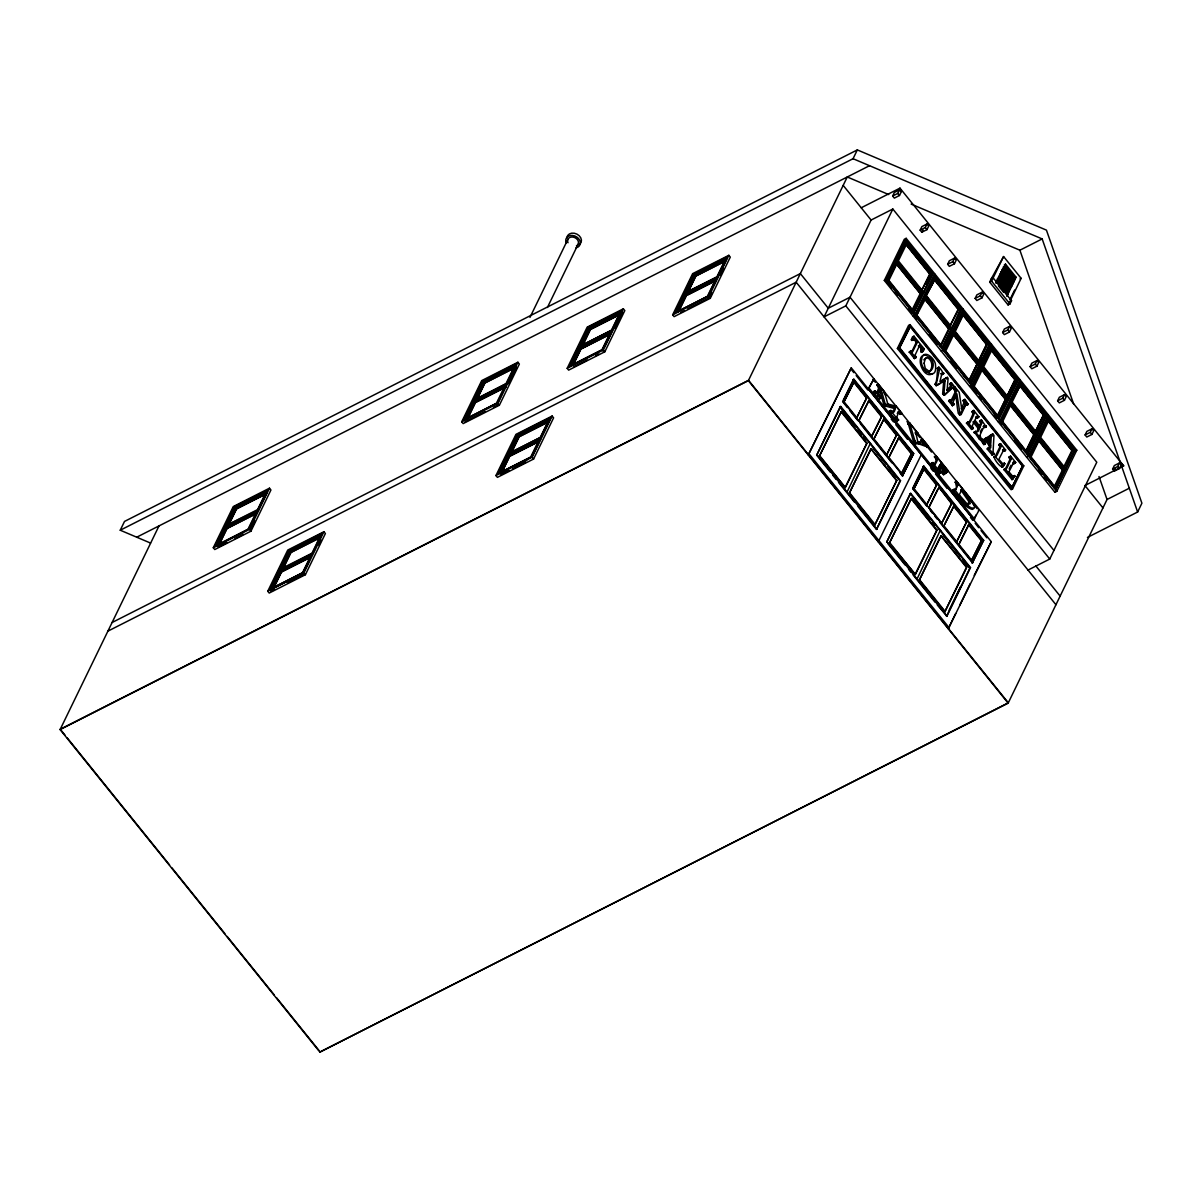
<?xml version="1.0" encoding="UTF-8"?>
<svg xmlns="http://www.w3.org/2000/svg" width="1202" height="1202" viewBox="0 0 1202 1202"><rect width="100%" height="100%" fill="white"/><g stroke="black" fill="none" stroke-linecap="round" stroke-linejoin="round"><path stroke-width="1.5" d="M940.64 373.612L941.992 374.528L943.51 373.852C934.525 356.769 939.303 378.66 934.991 384.234L936.178 385.707L940.385 383.318M938.852 367.211L939.408 369.961L936.388 383.543L934.991 384.234M911.326 339.926L914.271 338.633L917.411 342.179L912.528 351.976L911.101 350.864L909.313 352.126L914.346 358.512L916.134 357.249L915.068 355.131L919.785 345.124C923.767 346.176 921.348 355.552 924.278 348.896A216.27 114.25 63.1 0 1 914.001 336.154L912.679 339.024C909.223 341.488 915.744 337.882 916.014 342.886L912.528 350.158M965.627 404.067L966.618 405.164L968.151 404.488C961.209 392.348 968.451 405.765 961.825 409.702L959.241 392.363L955.951 388.276L954.148 389.538L955.229 391.657A175.357 92.629 63.1 0 1 950.451 401.498M955.951 388.276L956.612 390.95A175.357 92.629 63.1 0 1 951.834 400.792L950.421 399.665L948.618 400.942L952.39 405.63L954.072 404.338L953.006 402.219L956.897 393.835L959.767 412.466L961.194 414.48L966.588 403.331L968.151 404.488M964.77 399.229L962.982 400.506L964.049 402.61L961.239 408.74M975.573 416.929L977.121 418.071L978.804 416.778L973.755 410.393L971.967 411.655L973.034 413.773A175.357 92.629 63.1 0 1 968.256 423.6M973.755 410.393L974.431 413.067A175.357 92.629 63.1 0 1 969.653 422.894L968.076 423.705M977.316 430.586L978.308 428.528L972.989 421.917L974.386 421.211L979.705 427.822C978.458 432.435 977.301 432.074 974.371 431.969L979.134 438.94L980.922 437.678L979.855 435.56A175.357 92.629 63.1 0 1 984.633 425.718L986.166 426.875L981.403 419.889L979.615 421.151L980.697 423.269L978.819 427.476L980.216 426.77L982.094 422.563L981.403 419.889M1002.799 450.209L1003.79 451.306L1005.578 450.029L1000.545 443.643L999.042 444.334L999.824 447.024L994.94 457.06C991.951 456.294 1000.815 469.456 1003.385 466.466L1004.391 463.055L1001.582 464.828M1000.545 443.643L1001.221 446.318L996.969 455.333L994.94 457.06M1015.374 463.131C1014.743 460.937 1011.092 462.515 1013.857 463.807L1015.615 462.364L1010.627 456.159L1009.109 456.835L1009.905 459.54L1005.653 468.54L1003.91 469.561L1012.069 479.688M1010.627 456.159L1011.288 458.833L1007.051 467.833L1005.007 469.576M997.029 282.725L996.218 283.146L996.278 281.313L1005.488 264.064L1016.096 277.256L1006.84 296.323L1007.652 295.917M996.278 281.313L1006.9 294.49L1007.997 293.934L1008.057 292.116L997.435 278.924M1008.057 292.116L1009.214 289.727L998.607 276.535M1009.214 289.727L1013.857 280.186L1003.234 267.009M999.763 274.161L1010.371 287.338L1011.468 286.782L1011.528 284.964L1000.92 271.772M1011.528 284.964L1012.685 282.575L1002.077 269.383M1013.857 280.186L1015.014 277.812L1004.391 264.62M989.501 442.501L989.832 437.513L991.229 436.822L990.794 443.463L987.383 439.241L991.229 436.822M991.71 452.884L992.311 455.167L987.233 449.007C989.441 446.258 991.304 450.93 990.703 444.935L986.542 439.752L984.543 441.344L985.309 444.034L983.792 444.725L980.441 439.541C983.582 437.318 982.905 442.291 980.441 439.541M984.273 441.059L985.144 440.458L989.321 445.642L988.93 449.353M945.268 394.557L943.886 395.263L942.638 393.73L943.69 381.35L945.072 380.643L944.021 393.024L945.268 394.557L953.246 387.119L955.019 387.254L951.338 382.702L949.715 384.129L950.707 386.203L946.815 390.124M951.067 383.243L952.104 385.496L947.116 390.485L948.093 378.284L947.356 377.353L942.849 379.922M944.637 472.656L943.615 474.775L938.582 467.187L938.011 468.374M942.593 471.289C946.845 468.75 945.448 476.503 944.111 471.98L939.979 466.496L938.807 469.411L941.001 472.581L939.273 473.498L931.234 463.446L932.947 462.5L934.931 464.588A38.93 20.569 63.1 0 0 937.71 458.879L936.012 455.783L948.333 471.004L945.989 472.942L945.118 471.95L946.515 471.244L947.386 472.236L945.839 472.837M946.515 471.244L941.587 463.611L939.168 465.97M878.196 394.136L877.941 396.585M922.866 351.675C919.094 353.869 922.73 346.461 918.388 345.83L919.785 345.124M961.54 411.324C957.273 424.591 956.822 395.443 955.515 394.541L953.471 398.748M1007.546 472.551L1008.944 471.845L1014.022 461.884M911.281 339.73L912.498 336.845L914.001 336.154M150.535 543.064L120.245 530.217L124.512 521.428L857.327 149.904L1046.431 230.123L1141.9 503.202L1137.633 512.007L1087.434 537.444M1129.309 488.207L1107.042 499.491L1008.147 703.155L319.867 1052.096L60.1 729.584L158.995 525.92M213.295 547.721L233.278 506.553L269.473 488.192L270.931 490.01L250.933 531.194L214.752 549.539L213.295 547.721L249.475 529.376L269.473 488.192M215.173 546.008L234.18 506.853L267.595 489.92L248.589 529.06L215.534 546.459L234.555 507.304L267.956 490.371M225.946 527.197L217.427 544.731L248.048 529.211L256.567 511.676L225.946 527.197L227.043 528.549L219.29 544.491M226.938 525.154L235.442 507.62L266.063 492.099L257.559 509.633L226.938 525.154L227.839 526.296L236.358 508.762L266.979 493.226M218.343 545.858L226.847 528.324L255.861 513.615M228.019 526.521L236.539 508.987L265.552 494.277M257.664 511.571L248.589 529.06M224.684 526.431L258.445 509.948L267.16 492.009M250.827 529.241L254.794 521.097M267.745 591.249L287.744 550.065L323.924 531.72L325.396 533.538L305.398 574.721L269.203 593.067L267.745 591.249L303.941 572.903L323.924 531.72M322.046 533.448L288.63 550.381L269.624 589.536L303.039 572.588L322.046 533.448L313.692 551.838M322.406 533.898L289.006 550.832L269.999 589.987L303.4 573.038L312.535 553.025M280.397 570.725L271.877 588.259L302.498 572.738L311.017 555.204L280.397 570.725L281.493 572.077L273.74 588.018M289.892 551.147L281.388 568.681L312.009 553.16L320.528 535.626L289.892 551.147L290.989 552.514L283.251 568.456M273.56 587.793L281.313 571.851L310.311 557.142M282.29 569.823L290.809 552.274L319.822 537.579M318.755 545.047L321.129 540.149M461.703 421.797L481.702 380.613L517.897 362.253L519.354 364.071L499.356 405.254L463.161 423.6L461.703 421.797L497.898 403.436L517.897 362.253M516.004 363.981L482.603 380.914L463.581 420.069L496.997 403.136L516.364 364.431L482.964 381.38L463.957 420.52M504.975 385.737L474.354 401.258L465.835 418.792L496.456 403.271L504.975 385.737L505.892 386.864L475.271 402.385L467.518 418.326M514.486 366.159L483.865 381.68L475.346 399.229L505.967 383.693L514.486 366.159L515.388 367.286L484.767 382.822L476.247 400.356M467.713 418.551L475.451 402.61L506.072 387.089M477.209 398.989L484.947 383.047L515.583 367.511M529.977 317.388L567.945 239.183M497.358 403.587L513.99 369.33M508.747 383.738L516.665 367.421M547.406 307.487L578.102 244.276M495.945 475.556L515.943 434.388L552.124 416.027L553.596 417.845L533.598 459.029L497.403 477.374L495.945 475.556L532.14 457.211L552.124 416.027M497.823 473.843L516.83 434.688L550.246 417.755L531.239 456.91L497.823 473.843L506.538 470.057M498.199 474.294L517.206 435.139L550.606 418.206M508.596 455.032L500.077 472.566L530.698 457.045L539.217 439.511L508.596 455.032L509.693 456.384L501.94 472.326M509.588 452.989L518.092 435.455L548.728 419.934L540.209 437.468L509.588 452.989L510.489 454.131L519.009 436.596L548.022 421.887M500.994 473.693L509.513 456.159L538.511 441.45M510.685 454.356L519.189 436.822L548.202 422.112M567.179 368.323L587.177 327.139L623.357 308.794L624.815 310.597L604.831 351.78L568.636 370.126L567.179 368.323L603.359 349.977L623.357 308.794M588.063 327.455L569.057 366.595L602.472 349.662L621.479 310.507L588.063 327.455L589.521 329.258M570.214 365.423L588.439 327.906L620.172 311.814M579.83 347.784L571.311 365.318L601.932 349.797L610.451 332.263L579.83 347.784L580.927 349.151L573.174 365.092M619.962 312.685L589.326 328.221L580.821 345.755L611.442 330.219L619.962 312.685L620.863 313.827L590.242 329.348L582.504 345.29M572.993 364.867L580.731 348.926L609.745 334.216M582.685 345.515L590.422 329.573L619.436 314.864M532.396 455.723L549.81 419.844M604.411 346.852L621.043 312.595M615.018 328.627L622.937 312.325M672.639 314.849L692.637 273.665L728.833 255.32L730.29 257.123L710.292 298.306L674.112 316.652L672.639 314.849L708.834 296.503L728.833 255.32M693.539 273.981L674.532 313.121L707.933 296.188L726.955 257.048L693.539 273.981L674.893 313.572M685.305 294.31L676.786 311.859L707.407 296.323L715.926 278.789L685.305 294.31L686.387 295.677L678.649 311.618M694.801 274.747L686.282 292.281L716.918 276.76L725.422 259.211L694.801 274.747L695.898 276.099L688.16 292.041M678.469 311.393L686.207 295.452L715.22 280.742M687.198 293.408L695.718 275.874L724.731 261.165M319.867 1052.096L1008.313 702.824L748.53 380.313L60.265 729.238M709.09 295.001L717.444 276.61M718.601 275.438L726.519 259.121M709.405 297.991L711.779 293.108M720.494 275.168L723.649 268.632M120.245 530.217L853.059 158.709L857.327 149.904M60.1 729.584L748.365 380.643L847.26 176.979L888.699 194.559M892.831 209.028L871.104 220.041L824.076 316.877L845.817 305.864L892.831 209.028L1096.78 462.229L1049.752 559.05L1028.026 570.064M892.65 196.016L894.363 192.47L899.517 189.871L901.199 191.944L899.472 195.49L894.333 198.105L892.65 196.016L897.789 193.402L899.517 189.871M884.311 280.442L904.31 239.258L906.158 238.327L1076.797 450.179L1056.798 491.363L1054.95 492.294L884.311 280.442L886.159 279.51L906.158 238.327M894.138 288.585L887.286 280.081L906.759 240.7L933.007 273.29L913.535 312.67L896.422 291.41M887.286 280.081L906.759 240.7M889.029 277.932L894.453 266.784M892.365 271.442L895.46 265.071M904.189 247.086L906.894 243.315L930.964 273.185L921.288 291.305M912.934 310.296L921.453 292.762L897.383 262.877L888.879 280.427L912.934 310.296L911.777 310.882M906.894 243.315L898.375 260.849L922.445 290.719M808.255 454.987L851.271 367.842L991.274 541.666L948.258 628.811M808.42 454.656L851.271 367.842M920.146 230.153L921.859 226.607L927.012 223.993L928.695 226.081L926.967 229.627L921.829 232.226L920.146 230.153L925.285 227.539L927.012 223.993M921.829 232.226L922.971 229.867M830.477 472.356L816.669 455.212L840.243 406.667L900.043 480.905L876.468 529.451L858.063 506.613M843.428 400.131L853.45 379.486L913.25 453.725L902.447 475.947L900.103 473.032M816.669 455.212L840.709 406.441L900.508 480.68L876.468 529.451M847.35 407.538L842.647 401.708L853.916 379.246L913.7 453.485L902.447 475.947M854.051 381.86L843.774 402.279L854.051 381.86L866.807 397.712L856.545 418.131L866.807 397.712M819.388 456.129L841.445 411.43L866.973 443.117L845.367 487.591L819.388 456.129L841.445 411.43M868.37 388.877L873.914 378.885L868.37 388.877L973.77 519.73L979.314 509.738L978.383 510.219M911.552 311.002L920.296 293.348L896.226 263.463M921.048 291.425L929.792 273.771L905.737 243.901M869.001 400.416L858.724 420.85L869.001 400.416L881.757 416.268L871.495 436.687L881.757 416.268M899.757 411.565L899.562 411.52A38.93 20.569 63.1 0 0 896.782 417.229C901.876 425.974 890.261 414.585 889.3 411.445C892.094 407.854 893.477 417.44 895.445 407.718L885.213 404.082L881.276 389.974C874.921 392.994 883.515 398.042 879.158 398.869C875.792 396.93 870.894 387.224 877.235 392.964A38.93 20.569 63.1 0 0 880.014 387.254L878.316 384.144L884.356 391.582L887.812 403.977L896.151 406.216C910.951 423.074 890.066 406.937 901.695 413.728M873.704 391.476L875.837 393.67A38.93 20.569 63.1 0 0 878.617 387.961L876.919 384.85L879.233 387.675M912.934 311.754L916.901 303.595M926.396 284.018L930.363 275.859M875.101 390.77L880.705 398.268M913.535 312.67L932.542 273.53L906.293 240.941M897.383 348.49L908.622 325.336L910.019 324.63L1023.788 465.865L1012.535 489.019L1011.152 489.725L897.383 348.49L898.78 347.784L910.019 324.63M934.6 273.635L914.602 314.819L912.754 315.75M912.243 364.221L899.366 348.234L910.425 326.223L1022.722 465.64L1012.144 487.426L1004.662 478.952M899.366 348.234L910.425 326.223M938.552 343.727L915.729 315.39L933.939 277.872M915.729 315.39L935.201 276.009L961.45 308.598L942.443 347.739L960.984 308.839L935.201 276.009M926.201 295.271L929.296 288.886M918.478 311.528L916.149 316.321L925.825 298.186L949.896 328.071L941.376 345.605L917.321 315.735M926.426 295.151L935.336 278.624L959.406 308.493L949.73 326.613M925.66 296.744L935.336 278.624M879.308 398.974L880.766 397.727M947.642 264.29L949.355 260.744L954.508 258.13L956.176 260.218L954.463 263.764L949.31 266.363L947.642 264.29L952.78 261.675L954.508 258.13M909.313 352.126L911.101 350.864M844.901 487.817L866.973 443.117M870.143 443.793L847.034 492.099M883.951 418.987L873.674 439.406L883.951 418.987L896.707 434.823L886.445 455.242L896.707 434.823M914.467 358.527L916.134 357.249M870.173 519.174L849.288 493.256L870.879 448.782L896.872 480.229L874.801 524.943L896.872 480.229M889.21 411.264L890.907 410.318M849.288 493.256L871.345 448.541M895.445 407.718L891.508 413.127L889.375 410.919M897.083 421.046L895.385 417.935M900.298 414.42L901.755 413.172M939.994 346.311L948.739 328.657L924.669 298.772L925.825 298.186M949.49 326.734L958.234 309.079L934.179 279.21M898.886 437.543L888.624 457.962L898.886 437.543L911.657 453.379L901.38 473.813L911.657 453.379M963.042 308.944L943.044 350.128L941.181 351.059M922.625 439.166C927.178 451.591 915.022 430.481 925.69 442.937C933.383 451.802 919.154 442.096 915.398 443.899L913.505 441.555L908.321 423.855L909.884 423.269L917.787 433.156L916.089 434.117L915.038 432.855M959.001 369.119L944.171 350.699L963.643 311.318L989.892 343.907L970.885 383.047L961.284 371.959M944.171 350.699L963.643 311.318M909.719 423.149L914.902 440.849L916.78 443.192L926.366 444.92L928.29 446.738M947.461 345.365L953.111 334.081L977.181 363.966L969.428 379.907M954.643 330.58L962.622 314.518L986.677 344.388L978.158 361.922M954.268 333.495L945.749 351.044L969.819 380.914L978.338 363.38L954.268 333.495L952.885 334.201L976.941 364.086L969.203 380.027M975.138 298.412L976.85 294.881L982.004 292.266L983.672 294.355L981.959 297.886L976.805 300.5L975.138 298.412L980.276 295.812L982.004 292.266M943.78 373.311L942.113 374.558L943.51 373.852M989.667 282.094L991.244 278.864L993.137 277.902L1011.543 300.74L1009.965 303.971L1008.072 304.932L989.667 282.094L991.575 281.133L1003.58 256.537L1021.129 278.323L1010.311 300.62L1011.543 300.74M917.787 433.156L916.089 434.117M991.244 278.864L1003.58 256.537M883.32 514.621L894.694 491.182M903.528 473.017L913.7 453.485M996.218 283.146L1005.488 264.064M951.473 382.717L949.715 384.129M878.256 541.907L921.273 454.762M943.886 395.263L951.849 387.825L953.351 388.516L955.019 387.254M926.892 447.445L928.335 446.182M948.618 400.942L950.421 399.665M952.39 405.63L954.072 404.338M926.727 506.087L912.664 488.628L923.452 466.406L983.251 540.645L972.463 562.867L939.633 522.104M946.47 616.371L970.044 567.825L910.245 493.586L886.685 542.132L910.71 493.346L970.51 567.584L946.936 616.13L937.275 604.952M912.664 488.628L923.917 466.166L983.717 540.404L971.997 563.092L980.471 545.633M924.053 468.78L913.79 489.199L924.053 468.78L936.809 484.616L926.547 505.05L936.809 484.616M911.447 498.334L889.39 543.049L911.447 498.334L936.974 530.022L915.383 574.496L892.876 547.361M978.713 360.45L986.451 344.508L987.834 343.802L963.779 313.932L955.259 331.467L979.329 361.336L987.834 343.802M980.111 361.156L981.703 357.895M1009.981 299.583L1014.623 290.028M934.45 463.957A38.93 20.569 63.1 0 0 936.313 459.585L934.45 456.82L936.163 455.889M1008.072 304.932L1009.635 301.702M970.42 383.288L989.892 343.907M991.485 344.253L971.486 385.436L969.623 386.368M973.395 384.37L982.575 366.204M982.905 364.807L992.086 346.627L1018.334 379.216L998.862 418.596L980.592 395.924M978.323 393.084L972.613 386.007L992.086 346.627M974.356 383.859L980.772 370.997M962.126 410.047L963.809 406.561M982.71 368.804L974.191 386.353L998.261 416.223L1006.78 398.688L982.71 368.804L981.313 369.51L1005.383 399.395L996.864 416.929M992.221 349.241L983.702 366.775L1007.772 396.645L1006.6 397.231L1015.119 379.697L991.049 349.827L992.221 349.241L1016.276 379.111L1007.772 396.645M966.754 405.194L968.436 403.902M1002.633 332.548L1004.346 329.002L1009.5 326.403L1011.167 328.477L1009.455 332.022L1004.301 334.637L1002.633 332.548L1007.772 329.949L1009.5 326.403M940.249 468.404L938.852 466.646L941.587 463.611M939.438 473.618L940.896 472.371M969.473 422.999L968.226 421.782L966.438 423.059L971.592 429.445L973.259 428.167L972.193 426.049L974.386 421.211M967.82 422.353L966.483 423.239L968.226 421.782M937.725 489.259L928.74 507.755L939.002 487.336L951.759 503.172L941.497 523.606L951.759 503.172M971.592 429.445L973.259 428.167M977.121 418.071L978.804 416.778M974.086 432.555L975.754 431.263M956.672 481.356C953.547 482.618 959.496 488.132 953.982 490.882L952.75 489.92L954.238 489.244L955.38 490.176L958.219 484.346L956.522 481.251L969.533 497.418L974.281 505.892A3.666 1.938 63.1 0 1 974.191 508.1L973.635 508.686C964.725 506.342 959.812 495.284 954.238 489.244M986.166 426.875L984.663 427.566L986.406 426.094M914.917 574.736L936.974 530.022M980.216 440.278L981.824 438.835L980.562 439.571M940.144 530.698L917.036 579.018M944.502 524.643L953.952 505.892L966.708 521.743L956.446 542.162L966.708 521.743M1006.374 397.351L1014.894 379.817L1016.276 379.111M943.69 526.326L953.952 505.892M997.104 416.809L1005.623 399.274L981.553 369.405M944.817 611.848L966.408 567.374L940.881 535.686L966.874 567.149L944.817 611.848L919.29 580.16L940.084 537.339M998.261 417.68L1004.602 404.623M1014.097 385.046L1015.69 381.785M919.29 580.16L941.346 535.461M998.862 418.596L1017.869 379.456L991.62 346.867M1019.927 379.562L999.929 420.745L998.066 421.677M988.991 447.595L987.233 449.007M1022.737 448.241L1001.056 421.316L1020.528 381.935L1046.777 414.525L1027.77 453.68L1025.021 451.081M1001.056 421.316L1020.528 381.935M1012.535 399.485L1020.663 384.55L1044.718 414.42L1036.199 431.954L1012.144 402.084L1020.663 384.55M1002.633 421.662L1011.152 404.112L1035.222 433.997L1026.703 451.531L1002.633 421.662L1001.476 422.248M1030.114 366.685L1031.842 363.139L1036.98 360.54L1038.663 362.613L1036.95 366.159L1031.797 368.774L1030.114 366.685L1035.268 364.071L1036.98 360.54M992.191 455.152L993.964 453.905L993.092 451.411L993.979 435.394L992.822 433.967L989.757 435.74M993.829 457.06L996.323 456.354M1005.578 450.029L1003.91 451.321L1005.293 450.615M968.902 524.448L958.64 544.882L968.902 524.448L981.658 540.299L971.396 560.718L981.658 540.299M973.77 519.73L976.069 514.967M1003.955 469.757L1006.405 468.87M1009.184 469.05L1011.047 465.204M1015.66 462.53L1013.857 463.807M1026.087 450.645L1033.825 434.703L1035.222 433.997M1034.817 432.66L1043.336 415.126L1044.718 414.42M1025.546 452.117L1034.051 434.583L1009.996 404.713M1035.042 432.54L1043.561 415.006L1019.491 385.136M949.264 609.91L960.638 586.471M1036.995 431.773L1038.588 428.513M1027.304 453.905L1046.311 414.765L1020.062 382.176M1011.678 487.666L1022.722 465.64M1048.369 414.87L1028.371 456.054L1026.508 456.985M1043.186 473.633L1029.483 456.625L1048.505 417.485L1074.753 450.074L1055.747 489.214L1045.47 476.458M1029.483 456.625L1048.955 417.244L1075.219 449.833L1055.747 489.214M1039.97 436.506L1042.284 431.713M1035.343 446.393L1038.438 440.022L1062.493 469.892L1053.748 487.546M1040.196 436.386L1047.934 420.445L1072.004 450.314L1064.025 466.376M1057.61 400.822L1059.338 397.276L1064.476 394.662L1066.159 396.75L1064.446 400.296L1059.293 402.895L1057.61 400.822L1062.763 398.208L1064.476 394.662M1055.146 486.84L1063.665 469.306L1039.595 439.421L1031.076 456.97L1055.146 486.84L1053.989 487.426M1049.091 419.859L1040.586 437.393L1064.641 467.262L1073.161 449.728L1049.091 419.859L1047.708 420.565L1071.763 450.434L1073.161 449.728M949.234 626.813L955.68 613.531M959.722 605.237L970.194 583.646M974.221 575.352L991.274 541.666M1067.812 462.199L1069.404 458.939M1054.95 492.294L1056.543 489.004M1085.106 434.959L1086.833 431.413L1091.972 428.798L1093.655 430.887L1091.927 434.433L1086.788 437.032L1085.106 434.959L1090.259 432.344L1091.972 428.798M1112.601 469.08L1114.329 465.55L1119.468 462.935L1121.15 465.024L1119.423 468.555L1114.284 471.169L1112.601 469.08L1117.755 466.481L1119.468 462.935M1114.284 471.169L1115.426 468.81M921.468 352.381L924.308 349.091M1001.987 467.172L1004.932 463.867M1011.934 479.673L1014.999 476.383L1014.458 475.571L1012.94 476.262L1014.954 476.172M962.096 489.064L959.271 494.893L966.318 503.007L968.466 504.254L970.269 503.608L968.827 497.883L962.096 489.064L960.714 489.755L968.767 501.444L968.181 504.99M923.767 359.924L926.442 357.415C932.436 358.887 933.623 368.052 929.041 371.839M911.837 340.557L914.271 338.633M945.012 470.688L940.234 465.94M1002.152 464.573L1004.391 463.055M1014.458 475.571L1013.046 476.638L1008.944 471.845M945.989 472.942L946.951 471.71M932.737 373.522C922.836 380.583 913.565 352.577 926.772 355.326M992.822 433.967L984.934 438.7M987.278 439.136L989.832 437.513M947.356 377.353L940.79 381.094M936.178 385.707L945.072 380.643M942.188 380.388L939.904 381.71L942.037 372.905L943.39 373.822M1004.031 469.321L1005.503 468.57M981.764 440.488L986.316 437.994M136.727 537.204L869.542 165.696M693.9 274.432L727.315 257.498M695.898 276.099L724.911 261.39M473.453 400.942L506.493 383.558M717.804 277.061L684.043 293.543M227.043 528.549L256.041 513.84M580.927 349.151L608.317 335.253M688.01 294.851L715.4 280.967M861.218 207.781L899.967 188.128L1123.69 465.865L1084.925 485.518L1102.955 507.905M218.298 546.97L226.652 542.733M235.006 538.496L243.36 534.259M465.039 421.872L485.097 411.715M493.436 407.478L496.787 405.78M573.865 366.715L587.222 359.939M595.576 355.702L598.912 354.004M681.008 312.4L684.344 310.702M687.679 309.004L707.723 298.847M112.086 622.516L800.352 273.59L828.268 308.238L850.009 297.225L1053.944 550.426M107.895 631.155L796.16 282.215L1055.942 604.726M290.989 552.514L320.002 537.805M279.495 570.409L312.911 553.476M281.493 572.077L310.507 557.367M509.693 456.384L538.706 441.675M895.4 261.21L897.248 260.278M897.383 262.877L896.001 263.584L920.056 293.468L921.453 292.762M514.892 465.82L528.264 459.044M271.081 591.339L274.432 589.641M287.789 582.865L304.497 574.406M500.964 474.805L509.302 470.568M512.653 468.87L526.01 462.094M930.964 273.185L929.567 273.891L905.497 244.021M931.159 274.236L933.007 273.29M923.512 292.867L896.797 260.503M925.69 295.587L951.488 328.401M911.131 204.085L1019.897 250.211L1042.164 238.928L1137.633 512.007M991.665 279.39L992.326 278.308M1015.014 277.812L1016.096 277.256M959.406 308.493L958.009 309.199L933.939 279.33M1020.047 278.879L1021.129 278.323M959.602 309.545L961.45 308.598M913.114 339.43L914.512 338.724M962.622 314.518L986.451 344.508M916.014 342.886L917.411 342.179M949.896 328.071L948.498 328.777L924.443 298.892M950.091 329.108L951.954 328.176M852.984 379.727L853.916 379.246M909.343 352.291L910.695 351.42M954.133 330.896L979.931 363.71M921.273 349.662L922.67 348.956M921.318 350.143L922.715 349.451M924.278 348.896L922.926 349.797M920.777 351.54L922.174 350.834M920.837 351.735L922.234 351.029M913.67 356.153L915.053 355.446M916.104 357.054L914.752 357.956M914.346 358.512L915.864 357.82L910.74 351.6M876.754 385.196L878.452 384.249M876.859 385.391L878.256 384.685M840.709 406.441L839.777 406.907L855.884 426.89M878.542 387.66L879.924 386.954M873.538 391.807L875.251 390.875M873.644 392.017L875.041 391.311M875.642 393.625L877.039 392.919M877.7 396.164L879.083 395.458M938.987 367.226L937.455 367.917M937.199 368.443L938.597 367.752M937.244 368.623L938.627 367.917M879.158 398.869L880.871 397.937M938.011 370.006L939.408 369.299M943.735 373.116L942.383 374.017M894.048 408.41L884.657 405.825L883.831 404.789L885.213 404.082M886.415 404.683L887.812 403.977M884.657 405.825L886.054 405.119M976.941 364.086L978.338 363.38M896.151 406.216L893.266 406.637M978.533 364.416L980.381 363.485M889.3 411.445L890.697 410.738L898.48 420.339M891.313 413.067L892.71 412.361M950.767 385.782L952.164 385.076M900.148 414.314L901.861 413.383M952.284 387.675L953.682 386.969M954.974 387.074L953.622 387.961M942.638 393.73L944.021 393.024M953.231 388.501L954.628 387.795L953.351 388.516M895.475 418.236L896.857 417.53M954.193 389.733L955.545 388.832M897.158 420.505L898.54 419.798M896.947 420.94L898.645 419.994M955.229 391.341L956.627 390.635M948.663 401.122L950.016 400.236M908.171 424.186L909.884 423.269M869.677 444.019L870.609 443.553M908.261 424.396L909.659 423.69M909.719 426.394L911.116 425.688M952.675 405.044L954.027 404.157M952.284 405.6L953.787 404.924L950.061 400.416M963.027 400.687L964.38 399.8M964.064 402.294L965.446 401.588M965.386 403.947L966.784 403.241M968.391 403.722L967.039 404.608M1016.471 380.163L1018.334 379.216M917.682 432.96L916.39 433.862M958.37 413.172L959.767 412.466M959.647 415.126L961.194 414.48M972.012 411.85L973.365 410.949M913.505 441.555L914.902 440.849M973.049 413.458L974.446 412.752M921.063 440.202L922.79 439.286M921.168 440.413L922.565 439.707M915.398 443.899L916.78 443.192M1005.383 399.395L1006.78 398.688M1008.824 398.794L982.109 366.43M922.805 442.531L924.188 441.825M978.759 416.598L977.406 417.485M977.001 418.041L978.518 417.364M1011.017 401.513L1036.8 434.328M925.6 446.047L926.997 445.341M1010.987 402.67L1012.144 402.084M926.742 447.339L928.455 446.408M979.615 421.151L981.012 420.445M979.66 421.346L981.057 420.64M980.712 422.954L982.094 422.263M971.877 428.874L973.229 427.987M978.308 428.528L979.705 427.822M983.236 426.425L984.814 425.628M974.371 431.969L975.889 431.293M985.069 426.98L986.451 426.274M974.131 432.72L975.468 431.849M934.45 456.82L935.847 456.114M934.555 457.03L935.952 456.324M978.443 436.581L979.84 435.875M936.238 459.299L937.62 458.593M922.986 466.631L923.917 466.166M931.234 463.446L932.737 462.935L940.835 472.912M899.577 481.146L900.508 480.68M985.144 440.458L986.542 439.752M983.146 442.051L984.543 441.344M1044.914 415.471L1046.777 414.525M938.897 469.697L937.755 470.823M989.321 445.642L990.703 444.935M1047.107 418.191L1048.955 417.244M939.273 473.498L941.001 472.581M943.074 471.77L946.59 470.027M942.714 472.687L944.111 471.98M946.41 471.034L945.027 471.74L940.189 464.318M942.533 473.438L943.931 472.732M998.757 444.92L1000.139 444.214M942.638 473.633L944.021 472.927M998.787 445.101L1000.184 444.394M943.465 474.67L944.997 474.069M999.839 446.708L1001.221 446.002M909.794 493.827L910.71 493.346M991.83 453.364L993.213 452.658M992.552 454.431L993.934 453.725M992.567 454.611L993.964 453.905M1002.558 450.089L1003.94 449.383L1005.173 450.6M1005.533 449.848L1004.196 450.735M1035.418 435.034L1037.266 434.102M994.039 456.76L995.436 456.054M993.874 457.241L995.226 456.354M939.002 487.336L951.293 503.413M1039.46 436.822L1065.242 469.636M955.079 482.498L956.371 481.581M1039.595 439.421L1038.197 440.127L1062.267 470.012L1063.665 469.306M1008.824 457.421L1010.221 456.715M1008.869 457.601L1010.266 456.91M956.747 484.767L958.144 484.06M1009.905 459.224L1011.303 458.518M1003.535 464.573L1004.887 463.672M952.855 489.95L954.178 489.56M953.982 490.882L955.38 490.176M1001.867 467.157L1003.385 466.466L995.271 456.535M1015.615 462.364L1014.263 463.236M1022.391 466.571L1023.788 465.865M1013.617 477.089L1014.999 476.383M1074.949 451.111L1076.797 450.179M939.694 530.938L940.61 530.473M1063.86 470.343L1065.708 469.411M983.717 540.404L982.785 540.87L969.894 524.868M970.51 567.584L969.578 568.065L962.682 559.486M1003.94 449.383L998.862 459.344L1003.144 464.197M972.989 428.738L967.865 422.533M993.693 454.461L988.6 448.121M987.473 448.286L988.705 449.458M913.355 339.881L912.679 339.024M909.583 351.555L910.71 352.652M949.941 383.408L951.668 385.481M948.904 400.356L950.256 401.588M980.516 438.234L975.513 432.029M979.134 438.94L979.495 438.189M985.174 444.019L981.598 439.571M1013.451 478.982L1005.308 468.855M917.742 442.546L920.477 442.982M954.433 388.967L955.996 390.86M979.9 420.565L981.673 422.698M853.059 158.709L1042.164 238.928M983.431 426.334L984.663 427.566M925.901 371.553L926.997 372.184M917.622 433.501L915.503 431.353L917.772 441.63L924.368 442.141M908.321 423.855L910.665 426.71M955.139 481.957L957.769 485.202M964.109 502.992L964.936 503.713M1119.588 462.064L1123.69 465.865M1010.582 476.247L1011.648 477.344M978.398 417.334L976.971 416.223L974.897 420.159L980.216 426.77M974.491 431.999L975.483 433.081M962.321 501.114L957.874 495.6M952.795 490.266C959.106 496.306 963.253 507.124 972.238 509.393L972.809 508.807A3.666 1.938 63.1 0 0 972.989 508.191M962.997 491.648L968.136 498.124M940.67 463.957L944.847 469.126M1004.316 266.453L1014.939 279.63M1003.159 268.842L1013.782 282.019M1002.002 271.216L1012.625 284.408M1000.845 273.605L1011.468 286.782M999.688 275.994L1010.311 289.171M998.531 278.368L1009.154 291.56M997.375 280.757L1007.997 293.934M998.351 285.775L1003.655 292.371M991.575 281.133L1009.965 303.971M897.789 193.402L899.472 195.49M925.285 227.539L926.967 229.627M952.78 261.675L954.463 263.764M980.276 295.812L981.959 297.886M1007.772 329.949L1009.455 332.022M1035.268 364.071L1036.95 366.159M1062.763 398.208L1064.446 400.296M1090.259 432.344L1091.927 434.433M1117.755 466.481L1119.423 468.555M963.178 311.558L989.426 344.148M907.179 244.472L914.031 252.976M923.166 264.32L928.876 271.397M936.764 281.193L939.047 284.033M942.473 288.285L953.892 302.453M962.922 313.677L978.909 333.51M995.932 354.65L999.358 358.902M1001.642 361.742L1003.925 364.567M1007.351 368.819L1014.188 377.323M1028.942 395.623L1042.63 412.632M1050.533 422.428L1058.526 432.359M1060.81 435.184L1063.079 438.024M1066.505 442.276L1068.788 445.101M990.824 349.947L1014.894 379.817M1019.266 385.256L1043.336 415.126M843.188 185.393L871.104 220.041M926.817 296.158L950.887 326.027M904.099 269.969L906.383 272.809M968.992 350.548L971.291 353.388M1053.177 455.047L1055.461 457.902M897.684 264.049L909.103 278.218M915.939 286.722L919.365 290.974M926.126 299.358L928.41 302.183M937.53 313.527L947.807 326.283M957.994 338.919L968.256 351.675M970.54 354.5L972.824 357.34M983.011 369.976L988.705 377.052M990.989 379.892L993.273 382.732M1001.266 392.648L1004.692 396.9M1011.438 405.284L1013.722 408.109M1021.715 418.041L1033.134 432.209M1043.306 444.845L1053.583 457.601M1055.867 460.426L1058.151 463.266M1009.755 404.819L1033.825 434.703M887.752 279.841L914.001 312.43M916.194 315.149L942.443 347.739M944.637 350.458L970.885 383.047M973.079 385.767L999.328 418.356M1001.506 421.076L1027.77 453.68M1029.949 456.384L1056.212 488.989M893.447 288.119L895.73 290.959M918.448 319.161L920.732 322.001M962.937 374.393L965.221 377.233M983.356 399.74L985.64 402.58M1003.775 425.087L1006.059 427.927M1048.249 480.319L1050.548 483.159M886.159 279.51L1056.798 491.363M885.889 280.787L891.599 287.864M895.024 292.116L897.308 294.956M908.727 309.124L912.153 313.376M914.331 316.096L916.615 318.936M929.176 334.517L937.169 344.433M950.767 361.321L956.476 368.413M971.216 386.713L976.926 393.79M979.209 396.63L981.493 399.47M994.039 415.051L996.323 417.89M999.658 422.022L1001.942 424.862M1014.488 440.443L1021.339 448.947M1038.363 470.087L1041.788 474.339M1044.072 477.164L1046.356 480.004M909.959 326.448L1022.256 465.88M945.959 378.059L946.71 378.991M991.425 434.673L992.582 436.101M936.388 383.543L937.575 385.001M899.832 348.009L1012.144 487.426M914.587 367.121L918.088 371.478M920.432 374.378L953.186 415.051M960.203 423.765L962.547 426.665M964.89 429.58L996.473 468.78M999.974 473.137L1002.318 476.052M898.78 347.784L1012.535 489.019M845.817 305.864L1049.752 559.05M1035.703 565.766L1060.134 596.102M872.983 379.351L875.326 382.266M877.67 385.166L881.186 389.538M883.53 392.438L885.874 395.353M906.954 421.526L909.298 424.426M917.487 434.613L919.831 437.513M923.346 441.87L931.55 452.057M967.85 497.132L977.211 508.762M869.286 388.411L974.687 519.264M851.497 369.765L853.841 372.665M856.17 375.55L867.844 390.049M891.178 419.017L893.507 421.917M895.836 424.802L907.51 439.301M930.844 468.269L933.173 471.169M935.517 474.054L947.176 488.553M970.51 517.521L972.854 520.421M975.183 523.306L978.683 527.663M981.012 530.548L986.857 537.79M854.156 381.169L862.36 391.371M864.704 394.271L867.048 397.186M869.392 400.101L882.298 416.117M884.642 419.017L897.533 435.034M899.877 437.949L912.784 453.965M924.158 468.089L937.064 484.105M939.408 487.02L941.752 489.92M944.096 492.835L966.378 520.496M853.585 382.101L866.341 397.937M868.535 400.657L881.291 416.493M883.485 419.213L896.241 435.064M898.435 437.768L911.191 453.62M923.587 469.005L936.343 484.857M953.486 506.132L966.243 521.968M968.436 524.688L981.193 540.539M844.24 402.054L856.996 417.89M859.19 420.61L871.946 436.461M874.139 439.166L886.896 455.017M889.089 457.737L901.846 473.573M914.241 488.959L927.012 504.81M929.191 507.529L941.962 523.366M944.141 526.085L956.912 541.922M959.091 544.641L971.862 560.493M843.113 401.483L902.912 475.722M913.129 488.388L972.929 562.626M849.694 410.438L857.897 420.64M860.241 423.54L891.899 462.845M930.243 510.459L932.587 513.374M934.931 516.289L937.29 519.189M858.183 429.745L861.624 434.027M863.922 436.882L866.236 439.737M873.133 448.316L885.784 464.017M888.083 466.872L896.121 476.863M913.235 498.109L930.483 519.519M932.782 522.374L935.081 525.229M943.134 535.221L960.383 556.631M840.979 411.655L866.507 443.343M870.879 448.782L896.407 480.469M910.981 498.575L936.508 530.262M708.834 296.503L710.292 298.306M707.407 296.323L708.324 297.465M819.854 455.904L845.367 487.591M849.754 493.015L875.266 524.703M889.856 542.808L915.383 574.496M919.755 579.935L945.283 611.623M817.135 454.987L876.934 529.226M887.136 541.892L946.936 616.13M832.776 475.211L836.216 479.493M838.515 482.348L854.622 502.331M887.827 543.559L905.076 564.97M908.532 569.252L910.831 572.107M913.129 574.962L934.976 602.097M809.337 454.176L949.355 628.015M748.365 380.643L1008.147 703.155M611.968 330.084L578.568 347.017M611.442 330.219L612.344 331.361M589.326 328.221L590.422 329.573M603.359 349.977L604.831 351.78M601.932 349.797L602.848 350.924M540.735 437.333L507.334 454.266M540.209 437.468L541.125 438.595M483.865 381.68L484.947 383.047M482.603 380.914L484.06 382.732M497.898 403.436L499.356 405.254M496.456 403.271L497.373 404.398M518.092 435.455L519.189 436.822M532.14 457.211L533.598 459.029M474.354 401.258L475.451 402.61M473.092 400.491L474.55 402.309M257.559 509.633L258.46 510.76M303.941 572.903L305.398 574.721M302.498 572.738L303.595 574.09M235.442 507.62L236.539 508.987M249.475 529.376L250.933 531.194M279.134 569.958L280.592 571.761M61.437 730.696L64.968 735.083M67.312 737.998L169.587 864.959M171.931 867.874L224.834 933.548M227.178 936.463L274.191 994.835M276.55 997.75L318.861 1050.293M983.341 442.907L984.137 444.004M970.931 427.416L971.832 428.693M952.645 404.864L951.593 403.241M924.759 370.381L923.286 367.917M899.967 188.128L901.245 191.539M1019.897 250.211L1073.656 404.022M1099.004 476.518L1107.042 499.491M879.879 390.68L883.831 404.789M568.005 242.744A5.679 4.477 25.9 0 1 570.439 237.215A5.679 4.477 25.9 0 1 577.606 239.919A5.679 4.477 25.9 0 1 576.404 245.914M566.307 243.089A7.588 5.98 25.9 0 1 570.154 235.547A7.588 5.98 25.9 0 1 579.755 240.37A7.588 5.98 25.9 0 1 575.908 247.897M566.893 237.515A7.588 5.98 25.9 0 1 576.87 234.09A7.588 5.98 25.9 0 1 580.01 244.081M980.351 431.939A175.357 92.629 63.1 0 1 981.839 428.949M897.263 413.563A38.93 20.569 63.1 0 1 898.164 412.226M924.068 363.199L925.315 368.473L929.431 371.583C935.246 368.759 934.149 358.151 927.824 356.709L925.164 359.218L924.068 363.199M921.543 359.729C919.455 370.006 937.635 382.717 935.502 365.077C935.336 358.151 922.866 347.874 921.543 359.729"/></g></svg>
